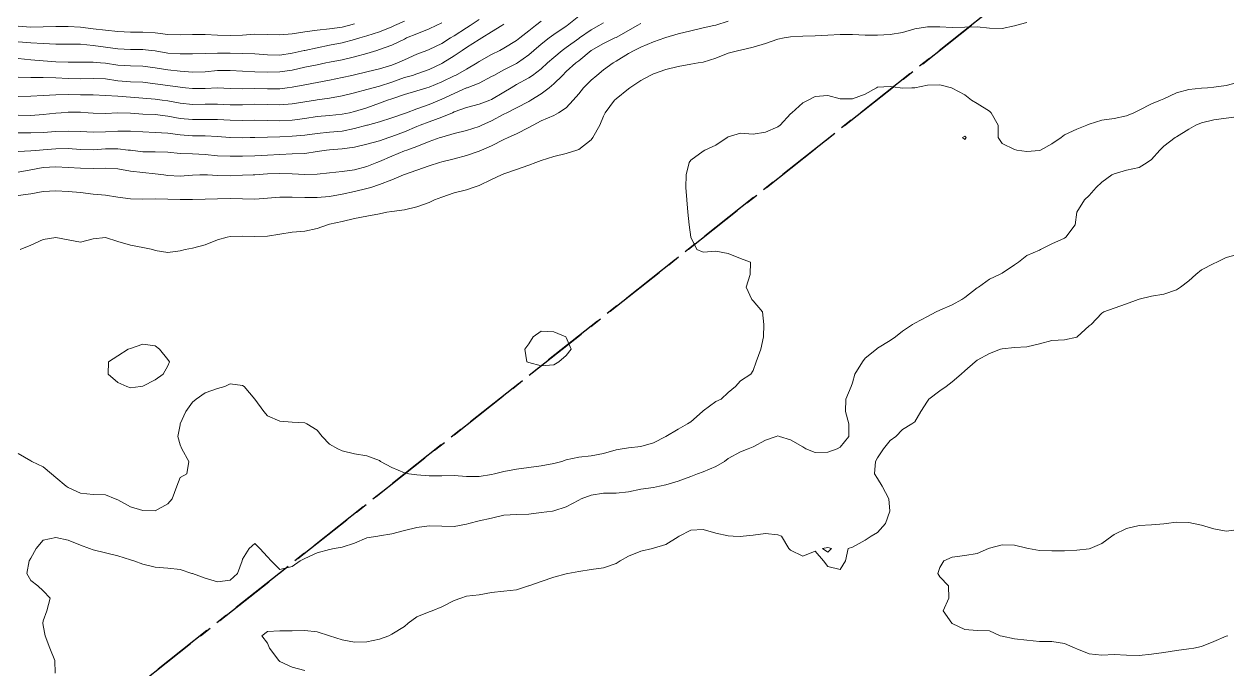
# Model space of a CAD drawing. Header units: centimetres. Extents: x 0 to 642158, y -847 to 649707.
# Drawn here: x 617101.98 to 617150.28, y 620159.41 to 620185.31 of the extents above; entities that cross this region are included whole.
import ezdxf

# ---------------------------------------------------------------- set-up
doc = ezdxf.new("R2010")
doc.units = ezdxf.units.CM
doc.header["$MEASUREMENT"] = 0
doc.linetypes.add('CENTERX2', pattern=[4, 2.5, -0.5, 0.5, -0.5])
doc.layers.add('SPW_parcellaire cadastral', color=7, linetype='CENTERX2', lineweight=25, true_color=0xff0542)
doc.layers.add('WAL_topographie 0.5', color=253, linetype='Continuous', lineweight=20)

msp = doc.modelspace()

# ---------------------------------------------------------------- linework, layer by layer
at = {"layer": 'SPW_parcellaire cadastral'}
for points in [[(617146.257, 620375.609), (617171.917, 620342.183), (617234.747, 620260.301), (617106.707, 620158.882), (617115.103, 620149.589), (617064.759, 620106.478), (617053.863, 620117.239), (616968.009, 620182.814), (616937.386, 620218.037), (616956.282, 620268.99), (616938.408, 620293.768), (616934.252, 620317.224), (616964.517, 620340.941), (617015.701, 620270.757), (617035.118, 620286.317), (617053.068, 620300.715), (617070.714, 620314.879), (617111.129, 620347.351), (617146.257, 620375.609)], [(617304.757, 620224.565), (617289.47, 620214.047), (617267.386, 620198.854), (617250.757, 620221.245), (617221.38, 620199.298), (617131.107, 620131.905), (617115.103, 620149.589), (617106.707, 620158.882), (617234.747, 620260.301), (617248.531, 620260.549), (617304.757, 620224.565)]]:
    msp.add_lwpolyline(points, dxfattribs=at)
at = {"layer": 'WAL_topographie 0.5'}
for points in [[(617124.25, 620185.624), (617123.781, 620185.25), (617123.75, 620185.228), (617123.25, 620184.884), (617123.07, 620184.75), (617122.75, 620184.506), (617122.449, 620184.25), (617122.25, 620184.077), (617121.795, 620183.75), (617121.75, 620183.723), (617121.25, 620183.468), (617120.838, 620183.25), (617120.75, 620183.197), (617120.25, 620182.942), (617119.77, 620182.75), (617119.75, 620182.743), (617119.25, 620182.525), (617118.75, 620182.287), (617118.661, 620182.25), (617118.25, 620182.075), (617117.75, 620181.901), (617117.34, 620181.75), (617117.25, 620181.717), (617116.75, 620181.55), (617116.25, 620181.386), (617115.777, 620181.25), (617115.75, 620181.243), (617115.25, 620181.118), (617114.75, 620181.013), (617114.25, 620180.963), (617113.75, 620180.916), (617113.25, 620180.847), (617112.75, 620180.808), (617112.25, 620180.784), (617111.75, 620180.767), (617111.25, 620180.756), (617111.055, 620180.75), (617110.75, 620180.74), (617110.25, 620180.749), (617110.239, 620180.75), (617109.75, 620180.79), (617109.25, 620180.816), (617108.75, 620180.817), (617108.25, 620180.855), (617107.75, 620180.923), (617107.25, 620180.957), (617106.75, 620180.98), (617106.25, 620181.01), (617105.75, 620181.013), (617105.25, 620180.98), (617104.75, 620180.963), (617104.25, 620180.994), (617103.75, 620181.013), (617103.25, 620180.99), (617102.75, 620180.957), (617102.25, 620180.942), (617101.75, 620180.948)], [(617120.25, 620185.494), (617119.895, 620185.25), (617119.75, 620185.155), (617119.25, 620184.84), (617119.101, 620184.75), (617118.75, 620184.529), (617118.25, 620184.286), (617118.154, 620184.25), (617117.75, 620184.095), (617117.25, 620183.869), (617116.979, 620183.75), (617116.75, 620183.664), (617116.25, 620183.517), (617115.75, 620183.397), (617115.25, 620183.274), (617115.146, 620183.25), (617114.75, 620183.157), (617114.25, 620183.051), (617113.75, 620182.956), (617113.25, 620182.869), (617112.75, 620182.777), (617112.542, 620182.75), (617112.25, 620182.713), (617111.75, 620182.713), (617111.25, 620182.723), (617110.75, 620182.704), (617110.25, 620182.716), (617109.75, 620182.744), (617109.25, 620182.722), (617108.75, 620182.717), (617108.457, 620182.75), (617108.25, 620182.773), (617107.75, 620182.839), (617107.25, 620182.913), (617106.75, 620182.974), (617106.25, 620182.99), (617105.75, 620183.031), (617105.25, 620183.105), (617104.75, 620183.129), (617104.25, 620183.115), (617103.75, 620183.124), (617103.25, 620183.152), (617102.75, 620183.163), (617102.25, 620183.169), (617101.75, 620183.183)], [(617130.25, 620185.427), (617129.75, 620185.269), (617129.68, 620185.25), (617129.25, 620185.152), (617128.75, 620185.039), (617128.25, 620184.913), (617127.75, 620184.766), (617127.703, 620184.75), (617127.25, 620184.589), (617126.75, 620184.382), (617126.474, 620184.25), (617126.25, 620184.128), (617125.75, 620183.821), (617125.637, 620183.75), (617125.25, 620183.473), (617124.975, 620183.25), (617124.75, 620183.052), (617124.446, 620182.75), (617124.25, 620182.503), (617124.029, 620182.25), (617123.75, 620181.94), (617123.444, 620181.75), (617123.25, 620181.643), (617122.75, 620181.417), (617122.422, 620181.25), (617122.25, 620181.159), (617121.75, 620180.903), (617121.419, 620180.75), (617121.25, 620180.668), (617120.75, 620180.419), (617120.351, 620180.25), (617120.25, 620180.207), (617119.75, 620180.034), (617119.25, 620179.903), (617118.75, 620179.776), (617118.662, 620179.75), (617118.25, 620179.619), (617117.75, 620179.447), (617117.25, 620179.265), (617117.211, 620179.25), (617116.75, 620179.06), (617116.25, 620178.863), (617115.901, 620178.75), (617115.75, 620178.7), (617115.25, 620178.583), (617114.75, 620178.476), (617114.25, 620178.384), (617113.75, 620178.348), (617113.25, 620178.349), (617112.75, 620178.359), (617112.25, 620178.359), (617111.75, 620178.322), (617111.25, 620178.284), (617110.75, 620178.288), (617110.25, 620178.304), (617109.75, 620178.297), (617109.25, 620178.274), (617108.75, 620178.261), (617108.25, 620178.262), (617107.75, 620178.276), (617107.25, 620178.285), (617106.75, 620178.273), (617106.25, 620178.288), (617105.75, 620178.361), (617105.25, 620178.436), (617104.75, 620178.482), (617104.25, 620178.544), (617103.75, 620178.586), (617103.25, 620178.608), (617102.75, 620178.582), (617102.25, 620178.49), (617101.75, 620178.422)], [(617122.75, 620185.426), (617122.518, 620185.25), (617122.25, 620185.035), (617121.882, 620184.75), (617121.75, 620184.649), (617121.25, 620184.338), (617121.085, 620184.25), (617120.75, 620184.083), (617120.25, 620183.803), (617120.169, 620183.75), (617119.75, 620183.498), (617119.307, 620183.25), (617119.25, 620183.224), (617118.75, 620182.985), (617118.25, 620182.777), (617118.151, 620182.75), (617117.75, 620182.634), (617117.25, 620182.486), (617116.75, 620182.31), (617116.578, 620182.25), (617116.25, 620182.129), (617115.75, 620181.95), (617115.25, 620181.793), (617115.053, 620181.75), (617114.75, 620181.689), (617114.25, 620181.634), (617113.75, 620181.591), (617113.25, 620181.522), (617112.75, 620181.456), (617112.25, 620181.426), (617111.75, 620181.436), (617111.25, 620181.447), (617110.75, 620181.441), (617110.25, 620181.449), (617109.75, 620181.471), (617109.25, 620181.479), (617108.75, 620181.472), (617108.25, 620181.516), (617107.75, 620181.611), (617107.25, 620181.673), (617106.75, 620181.695), (617106.25, 620181.731), (617105.75, 620181.746), (617105.25, 620181.721), (617104.75, 620181.736), (617104.561, 620181.75), (617104.25, 620181.771), (617103.75, 620181.766), (617103.477, 620181.75), (617103.25, 620181.736), (617102.75, 620181.683), (617102.25, 620181.639), (617101.75, 620181.648)], [(617117.25, 620185.42), (617116.861, 620185.25), (617116.75, 620185.199), (617116.25, 620184.996), (617115.75, 620184.832), (617115.461, 620184.75), (617115.25, 620184.686), (617114.75, 620184.56), (617114.25, 620184.456), (617113.75, 620184.353), (617113.25, 620184.254), (617113.231, 620184.25), (617112.75, 620184.145), (617112.25, 620184.064), (617111.75, 620184.073), (617111.25, 620184.116), (617110.75, 620184.127), (617110.25, 620184.134), (617109.75, 620184.137), (617109.25, 620184.122), (617108.75, 620184.107), (617108.25, 620184.107), (617107.75, 620184.146), (617107.25, 620184.232), (617107.088, 620184.25), (617106.75, 620184.289), (617106.25, 620184.285), (617105.75, 620184.309), (617105.25, 620184.377), (617104.75, 620184.447), (617104.25, 620184.499), (617103.75, 620184.503), (617103.25, 620184.499), (617102.75, 620184.524), (617102.25, 620184.554), (617101.75, 620184.598)], [(617125.25, 620185.364), (617125.064, 620185.25), (617124.75, 620185.078), (617124.278, 620184.75), (617124.25, 620184.731), (617123.75, 620184.368), (617123.586, 620184.25), (617123.25, 620183.968), (617123.004, 620183.75), (617122.75, 620183.51), (617122.399, 620183.25), (617122.25, 620183.151), (617121.75, 620182.877), (617121.535, 620182.75), (617121.25, 620182.573), (617120.75, 620182.274), (617120.685, 620182.25), (617120.25, 620182.092), (617119.75, 620181.955), (617119.25, 620181.782), (617119.179, 620181.75), (617118.75, 620181.566), (617118.25, 620181.378), (617117.89, 620181.25), (617117.75, 620181.195), (617117.25, 620180.987), (617116.75, 620180.794), (617116.622, 620180.75), (617116.25, 620180.618), (617115.75, 620180.483), (617115.25, 620180.367), (617114.75, 620180.296), (617114.25, 620180.265), (617114.129, 620180.25), (617113.75, 620180.192), (617113.25, 620180.116), (617112.75, 620180.092), (617112.25, 620180.073), (617111.75, 620180.043), (617111.25, 620180.017), (617110.75, 620180.01), (617110.25, 620180), (617109.75, 620180.016), (617109.25, 620180.072), (617108.75, 620180.097), (617108.25, 620180.116), (617107.75, 620180.165), (617107.25, 620180.172), (617106.75, 620180.178), (617106.25, 620180.239), (617106.165, 620180.25), (617105.75, 620180.298), (617105.25, 620180.294), (617104.75, 620180.259), (617104.25, 620180.274), (617103.75, 620180.313), (617103.25, 620180.301), (617102.75, 620180.261), (617102.599, 620180.25), (617102.25, 620180.222), (617101.75, 620180.186)], [(617118.75, 620185.356), (617118.533, 620185.25), (617118.25, 620185.115), (617117.75, 620184.921), (617117.34, 620184.75), (617117.25, 620184.708), (617116.75, 620184.461), (617116.25, 620184.283), (617116.141, 620184.25), (617115.75, 620184.132), (617115.25, 620183.987), (617114.75, 620183.877), (617114.25, 620183.782), (617114.095, 620183.75), (617113.75, 620183.677), (617113.25, 620183.574), (617112.75, 620183.464), (617112.25, 620183.389), (617111.75, 620183.375), (617111.25, 620183.395), (617110.75, 620183.422), (617110.25, 620183.447), (617109.75, 620183.443), (617109.25, 620183.396), (617108.75, 620183.375), (617108.25, 620183.413), (617107.75, 620183.466), (617107.25, 620183.55), (617106.75, 620183.62), (617106.25, 620183.629), (617105.75, 620183.665), (617105.25, 620183.735), (617105.052, 620183.75), (617104.75, 620183.774), (617104.25, 620183.779), (617103.75, 620183.773), (617103.25, 620183.793), (617102.75, 620183.828), (617102.25, 620183.869), (617101.75, 620183.92)], [(617126.75, 620185.337), (617126.594, 620185.25), (617126.25, 620185.053), (617125.75, 620184.77), (617125.707, 620184.75), (617125.25, 620184.524), (617124.754, 620184.25), (617124.75, 620184.247), (617124.25, 620183.839), (617124.141, 620183.75), (617123.75, 620183.402), (617123.594, 620183.25), (617123.25, 620182.908), (617123.066, 620182.75), (617122.75, 620182.512), (617122.324, 620182.25), (617122.25, 620182.206), (617121.75, 620181.943), (617121.363, 620181.75), (617121.25, 620181.693), (617120.75, 620181.424), (617120.363, 620181.25), (617120.25, 620181.194), (617119.75, 620181.04), (617119.25, 620180.917), (617118.75, 620180.769), (617118.693, 620180.75), (617118.25, 620180.588), (617117.75, 620180.399), (617117.35, 620180.25), (617117.25, 620180.212), (617116.75, 620180.002), (617116.25, 620179.789), (617116.148, 620179.75), (617115.75, 620179.586), (617115.25, 620179.461), (617114.75, 620179.391), (617114.25, 620179.332), (617113.75, 620179.286), (617113.25, 620179.271), (617112.75, 620179.29), (617112.25, 620179.314), (617111.75, 620179.295), (617111.25, 620179.252), (617111.179, 620179.25), (617110.75, 620179.237), (617110.25, 620179.219), (617109.75, 620179.222), (617109.344, 620179.25), (617109.25, 620179.256), (617109.036, 620179.25), (617108.75, 620179.24), (617108.25, 620179.208), (617107.75, 620179.229), (617107.589, 620179.25), (617107.25, 620179.293), (617106.75, 620179.346), (617106.25, 620179.408), (617105.75, 620179.493), (617105.25, 620179.524), (617104.75, 620179.51), (617104.25, 620179.519), (617103.75, 620179.55), (617103.25, 620179.572), (617102.75, 620179.543), (617102.25, 620179.449), (617101.75, 620179.361)], [(617115.25, 620185.314), (617115.013, 620185.25), (617114.75, 620185.189), (617114.25, 620185.119), (617113.75, 620185.062), (617113.25, 620184.996), (617112.75, 620184.923), (617112.25, 620184.873), (617111.75, 620184.887), (617111.25, 620184.898), (617110.75, 620184.869), (617110.25, 620184.848), (617109.75, 620184.865), (617109.25, 620184.888), (617108.75, 620184.892), (617108.25, 620184.88), (617107.75, 620184.896), (617107.25, 620184.957), (617106.75, 620184.986), (617106.25, 620184.981), (617105.75, 620185.004), (617105.25, 620185.06), (617104.75, 620185.124), (617104.25, 620185.182), (617103.75, 620185.206), (617103.25, 620185.205), (617102.75, 620185.2), (617102.25, 620185.19), (617101.75, 620185.229)], [(617121.25, 620185.311), (617121.164, 620185.25), (617120.75, 620184.992), (617120.358, 620184.75), (617120.25, 620184.684), (617119.75, 620184.363), (617119.576, 620184.25), (617119.25, 620184.031), (617118.799, 620183.75), (617118.75, 620183.723), (617118.25, 620183.478), (617117.75, 620183.305), (617117.577, 620183.25), (617117.25, 620183.16), (617116.75, 620182.979), (617116.25, 620182.813), (617115.997, 620182.75), (617115.75, 620182.683), (617115.25, 620182.546), (617114.75, 620182.428), (617114.25, 620182.339), (617113.75, 620182.261), (617113.677, 620182.25), (617113.25, 620182.187), (617112.75, 620182.11), (617112.25, 620182.064), (617111.75, 620182.083), (617111.25, 620182.099), (617110.75, 620182.068), (617110.25, 620182.062), (617109.75, 620182.088), (617109.25, 620182.089), (617108.75, 620182.083), (617108.25, 620182.13), (617107.75, 620182.22), (617107.525, 620182.25), (617107.25, 620182.288), (617106.75, 620182.329), (617106.25, 620182.373), (617105.75, 620182.411), (617105.25, 620182.438), (617104.75, 620182.463), (617104.25, 620182.472), (617103.75, 620182.475), (617103.25, 620182.472), (617102.75, 620182.445), (617102.25, 620182.412), (617101.75, 620182.404)], [(617142.25, 620185.378), (617141.79, 620185.25), (617141.75, 620185.238), (617141.25, 620185.126), (617140.75, 620185.144), (617140.25, 620185.195), (617139.75, 620185.182), (617139.25, 620185.167), (617138.75, 620185.197), (617138.25, 620185.203), (617137.75, 620185.12), (617137.25, 620184.974), (617136.75, 620184.889), (617136.25, 620184.861), (617135.75, 620184.862), (617135.25, 620184.889), (617134.75, 620184.895), (617134.25, 620184.867), (617133.75, 620184.832), (617133.25, 620184.818), (617132.75, 620184.796), (617132.5, 620184.75), (617132.25, 620184.697), (617131.75, 620184.533), (617131.25, 620184.379), (617130.75, 620184.267), (617130.677, 620184.25), (617130.25, 620184.134), (617129.75, 620183.944), (617129.25, 620183.784), (617129.052, 620183.75), (617128.75, 620183.692), (617128.25, 620183.6), (617127.75, 620183.479), (617127.25, 620183.312), (617127.118, 620183.25), (617126.75, 620183.048), (617126.302, 620182.75), (617126.25, 620182.705), (617125.75, 620182.302), (617125.691, 620182.25), (617125.316, 620181.75), (617125.25, 620181.609), (617125.101, 620181.25), (617124.823, 620180.75), (617124.75, 620180.661), (617124.25, 620180.277), (617124.169, 620180.25), (617123.75, 620180.108), (617123.25, 620179.987), (617122.75, 620179.832), (617122.526, 620179.75), (617122.25, 620179.647), (617121.75, 620179.468), (617121.25, 620179.29), (617121.152, 620179.25), (617120.75, 620179.068), (617120.25, 620178.829), (617120.01, 620178.75), (617119.75, 620178.655), (617119.25, 620178.533), (617118.75, 620178.362), (617118.458, 620178.25), (617118.25, 620178.143), (617117.75, 620177.969), (617117.25, 620177.855), (617116.75, 620177.786), (617116.543, 620177.75), (617116.25, 620177.693), (617115.75, 620177.59), (617115.25, 620177.495), (617114.75, 620177.382), (617114.25, 620177.271), (617114.164, 620177.25), (617113.75, 620177.102), (617113.25, 620176.993), (617112.75, 620176.955), (617112.25, 620176.871), (617111.75, 620176.787), (617111.25, 620176.778), (617110.75, 620176.795), (617110.25, 620176.773), (617110.13, 620176.75), (617109.75, 620176.641), (617109.25, 620176.449), (617108.75, 620176.311), (617108.446, 620176.25), (617108.25, 620176.198), (617107.75, 620176.135), (617107.25, 620176.223), (617107.15, 620176.25), (617106.75, 620176.339), (617106.25, 620176.435), (617105.75, 620176.578), (617105.25, 620176.737), (617104.75, 620176.683), (617104.25, 620176.547), (617103.75, 620176.642), (617103.25, 620176.745), (617102.75, 620176.654), (617102.25, 620176.431), (617101.829, 620176.25)], [(617150.75, 620182.974), (617150.25, 620182.845), (617149.75, 620182.775), (617149.491, 620182.75), (617149.25, 620182.73), (617148.75, 620182.678), (617148.25, 620182.542), (617147.75, 620182.313), (617147.611, 620182.25), (617147.25, 620182.11), (617146.75, 620181.856), (617146.534, 620181.75), (617146.25, 620181.623), (617145.75, 620181.517), (617145.25, 620181.447), (617144.75, 620181.287), (617144.646, 620181.25), (617144.25, 620181.088), (617143.75, 620180.858), (617143.619, 620180.75), (617143.25, 620180.5), (617142.786, 620180.25), (617142.75, 620180.236), (617142.25, 620180.198), (617141.845, 620180.25), (617141.75, 620180.274), (617141.25, 620180.519), (617141.097, 620180.75), (617141.093, 620181.25), (617140.815, 620181.75), (617140.75, 620181.815), (617140.25, 620182.118), (617140.016, 620182.25), (617139.75, 620182.462), (617139.25, 620182.737), (617139.217, 620182.75), (617138.75, 620182.867), (617138.25, 620182.859), (617137.75, 620182.755), (617137.625, 620182.75), (617137.25, 620182.734), (617137.162, 620182.75), (617136.75, 620182.806), (617136.25, 620182.77), (617136.212, 620182.75), (617135.75, 620182.5), (617135.25, 620182.31), (617134.75, 620182.308), (617134.25, 620182.447), (617133.75, 620182.396), (617133.462, 620182.25), (617133.25, 620182.147), (617132.807, 620181.75), (617132.75, 620181.699), (617132.342, 620181.25), (617132.25, 620181.186), (617131.75, 620180.962), (617131.25, 620180.885), (617130.75, 620180.931), (617130.25, 620180.786), (617130.216, 620180.75), (617129.75, 620180.451), (617129.31, 620180.25), (617129.25, 620180.207), (617128.75, 620179.839), (617128.682, 620179.75), (617128.561, 620179.25), (617128.557, 620178.75), (617128.59, 620178.25), (617128.628, 620177.75), (617128.68, 620177.25), (617128.75, 620176.75), (617128.75, 620176.75), (617128.989, 620176.25), (617129.25, 620176.147), (617129.75, 620176.194), (617130.25, 620176.1), (617130.75, 620175.889), (617131.154, 620175.75), (617131.132, 620175.25), (617130.974, 620174.75), (617131.206, 620174.25), (617131.25, 620174.2), (617131.636, 620173.75), (617131.683, 620173.25), (617131.669, 620172.75), (617131.566, 620172.25), (617131.371, 620171.75), (617131.25, 620171.396), (617131.165, 620171.25), (617130.75, 620170.98), (617130.549, 620170.75), (617130.25, 620170.508), (617129.97, 620170.25), (617129.75, 620170.154), (617129.25, 620169.777), (617129.221, 620169.75), (617128.75, 620169.332), (617128.614, 620169.25), (617128.25, 620169.039), (617127.754, 620168.75), (617127.75, 620168.748), (617127.25, 620168.497), (617126.75, 620168.349), (617126.25, 620168.296), (617125.991, 620168.25), (617125.75, 620168.214), (617125.25, 620168.064), (617124.75, 620167.965), (617124.25, 620167.915), (617123.75, 620167.806), (617123.572, 620167.75), (617123.25, 620167.66), (617122.75, 620167.566), (617122.25, 620167.508), (617121.75, 620167.442), (617121.25, 620167.345), (617120.875, 620167.25), (617120.75, 620167.219), (617120.25, 620167.142), (617119.75, 620167.148), (617119.25, 620167.175), (617118.75, 620167.171), (617118.25, 620167.168), (617117.75, 620167.202), (617117.429, 620167.25), (617117.25, 620167.292), (617116.75, 620167.498), (617116.287, 620167.75), (617116.25, 620167.779), (617115.75, 620167.969), (617115.25, 620168.049), (617114.75, 620168.167), (617114.573, 620168.25), (617114.25, 620168.444), (617113.944, 620168.75), (617113.75, 620168.996), (617113.34, 620169.25), (617113.25, 620169.29), (617112.75, 620169.328), (617112.25, 620169.365), (617111.75, 620169.571), (617111.614, 620169.75), (617111.25, 620170.25), (617111.25, 620170.25), (617110.812, 620170.75), (617110.75, 620170.801), (617110.25, 620170.863), (617110.046, 620170.75), (617109.75, 620170.68), (617109.25, 620170.501), (617108.888, 620170.25), (617108.75, 620170.124), (617108.482, 620169.75), (617108.255, 620169.25), (617108.25, 620169.213), (617108.15, 620168.75), (617108.25, 620168.417), (617108.315, 620168.25), (617108.595, 620167.75), (617108.511, 620167.25), (617108.25, 620167.1), (617108.11, 620166.75), (617107.929, 620166.25), (617107.75, 620166.039), (617107.25, 620165.764), (617106.75, 620165.773), (617106.25, 620165.927), (617105.75, 620166.202), (617105.644, 620166.25), (617105.25, 620166.399), (617104.75, 620166.422), (617104.25, 620166.473), (617103.75, 620166.698), (617103.678, 620166.75), (617103.25, 620167.105), (617103.084, 620167.25), (617102.75, 620167.526), (617102.291, 620167.75), (617102.25, 620167.768), (617101.75, 620168.063)], [(617150.75, 620181.602), (617150.25, 620181.535), (617149.75, 620181.468), (617149.25, 620181.34), (617149.024, 620181.25), (617148.75, 620181.085), (617148.25, 620180.779), (617148.2, 620180.75), (617147.75, 620180.408), (617147.587, 620180.25), (617147.25, 620179.874), (617147.071, 620179.75), (617146.75, 620179.556), (617146.25, 620179.442), (617145.75, 620179.299), (617145.659, 620179.25), (617145.25, 620178.958), (617145.025, 620178.75), (617144.75, 620178.419), (617144.556, 620178.25), (617144.25, 620177.75), (617144.25, 620177.75), (617144.19, 620177.25), (617143.813, 620176.75), (617143.75, 620176.715), (617143.25, 620176.478), (617142.789, 620176.25), (617142.75, 620176.233), (617142.25, 620176.017), (617141.911, 620175.75), (617141.75, 620175.637), (617141.25, 620175.312), (617141.143, 620175.25), (617140.75, 620175.061), (617140.297, 620174.75), (617140.25, 620174.716), (617139.75, 620174.324), (617139.634, 620174.25), (617139.25, 620174.04), (617138.75, 620173.826), (617138.599, 620173.75), (617138.25, 620173.57), (617137.75, 620173.303), (617137.657, 620173.25), (617137.25, 620172.975), (617136.972, 620172.75), (617136.75, 620172.6), (617136.25, 620172.288), (617136.206, 620172.25), (617135.75, 620171.887), (617135.639, 620171.75), (617135.344, 620171.25), (617135.25, 620170.9), (617135.189, 620170.75), (617134.977, 620170.25), (617134.966, 620169.75), (617135.1, 620169.25), (617135.099, 620168.75), (617134.75, 620168.315), (617134.627, 620168.25), (617134.25, 620168.113), (617133.75, 620168.109), (617133.372, 620168.25), (617133.25, 620168.333), (617132.75, 620168.614), (617132.319, 620168.75), (617132.25, 620168.775), (617132.181, 620168.75), (617131.75, 620168.606), (617131.25, 620168.339), (617131.051, 620168.25), (617130.75, 620168.128), (617130.25, 620167.858), (617130.101, 620167.75), (617129.75, 620167.541), (617129.25, 620167.328), (617129.016, 620167.25), (617128.75, 620167.142), (617128.25, 620166.95), (617127.75, 620166.804), (617127.489, 620166.75), (617127.25, 620166.701), (617126.75, 620166.627), (617126.25, 620166.532), (617125.75, 620166.472), (617125.25, 620166.47), (617124.75, 620166.394), (617124.353, 620166.25), (617124.25, 620166.193), (617123.75, 620165.922), (617123.25, 620165.757), (617123.204, 620165.75), (617122.75, 620165.695), (617122.25, 620165.631), (617121.75, 620165.62), (617121.25, 620165.591), (617120.75, 620165.474), (617120.25, 620165.357), (617119.84, 620165.25), (617119.75, 620165.224), (617119.25, 620165.127), (617118.75, 620165.147), (617118.25, 620165.159), (617117.75, 620165.087), (617117.25, 620164.968), (617116.75, 620164.836), (617116.25, 620164.761), (617116.183, 620164.75), (617115.75, 620164.675), (617115.25, 620164.469), (617114.75, 620164.309), (617114.436, 620164.25), (617114.25, 620164.214), (617113.75, 620164.071), (617113.25, 620163.843), (617113.062, 620163.75), (617112.75, 620163.527), (617112.25, 620163.412), (617111.905, 620163.75), (617111.75, 620163.917), (617111.442, 620164.25), (617111.25, 620164.448), (617111.02, 620164.25), (617110.75, 620163.823), (617110.732, 620163.75), (617110.553, 620163.25), (617110.25, 620162.98), (617109.75, 620162.917), (617109.25, 620163.055), (617108.75, 620163.241), (617108.719, 620163.25), (617108.25, 620163.411), (617107.75, 620163.454), (617107.25, 620163.5), (617106.75, 620163.627), (617106.382, 620163.75), (617106.25, 620163.796), (617105.75, 620163.962), (617105.25, 620164.079), (617104.75, 620164.191), (617104.602, 620164.25), (617104.25, 620164.381), (617103.75, 620164.579), (617103.25, 620164.694), (617102.75, 620164.579), (617102.469, 620164.25), (617102.25, 620163.866), (617102.188, 620163.75), (617102.093, 620163.25), (617102.25, 620162.971), (617102.531, 620162.75), (617102.75, 620162.552), (617103.026, 620162.25), (617102.889, 620161.75), (617102.75, 620161.345), (617102.731, 620161.25), (617102.75, 620161.163), (617102.828, 620160.75), (617103.022, 620160.25), (617103.216, 620159.75), (617103.224, 620159.25)], [(617139.803, 620180.75), (617139.75, 620180.679), (617139.659, 620180.75), (617139.75, 620180.811), (617139.803, 620180.75)], [(617150.75, 620176.067), (617150.25, 620175.932), (617149.873, 620175.75), (617149.75, 620175.698), (617149.25, 620175.436), (617149.027, 620175.25), (617148.75, 620175.004), (617148.415, 620174.75), (617148.25, 620174.635), (617147.75, 620174.468), (617147.25, 620174.379), (617146.75, 620174.263), (617146.717, 620174.25), (617146.25, 620174.071), (617145.75, 620173.9), (617145.337, 620173.75), (617145.25, 620173.696), (617144.821, 620173.25), (617144.75, 620173.187), (617144.269, 620172.75), (617144.25, 620172.738), (617143.75, 620172.625), (617143.25, 620172.602), (617142.75, 620172.475), (617142.25, 620172.347), (617141.75, 620172.324), (617141.25, 620172.267), (617141.19, 620172.25), (617140.75, 620172.086), (617140.25, 620171.811), (617140.169, 620171.75), (617139.75, 620171.386), (617139.606, 620171.25), (617139.25, 620170.946), (617139, 620170.75), (617138.75, 620170.576), (617138.304, 620170.25), (617138.25, 620170.163), (617137.991, 620169.75), (617137.75, 620169.342), (617137.632, 620169.25), (617137.25, 620169.023), (617136.981, 620168.75), (617136.75, 620168.585), (617136.492, 620168.25), (617136.25, 620167.894), (617136.162, 620167.75), (617136.125, 620167.25), (617136.25, 620167.06), (617136.441, 620166.75), (617136.698, 620166.25), (617136.739, 620165.75), (617136.574, 620165.25), (617136.25, 620164.897), (617135.994, 620164.75), (617135.75, 620164.583), (617135.25, 620164.304), (617135.068, 620164.25), (617134.968, 620163.75), (617134.75, 620163.41), (617134.25, 620163.531), (617134.083, 620163.75), (617133.75, 620164.139), (617133.25, 620163.938), (617132.75, 620164.182), (617132.694, 620164.25), (617132.396, 620164.75), (617132.25, 620164.805), (617131.75, 620164.848), (617131.25, 620164.79), (617130.857, 620164.75), (617130.75, 620164.729), (617130.45, 620164.75), (617130.25, 620164.76), (617129.75, 620164.86), (617129.25, 620165.014), (617128.75, 620164.983), (617128.288, 620164.75), (617128.25, 620164.724), (617127.75, 620164.417), (617127.25, 620164.257), (617127.22, 620164.25), (617126.75, 620164.138), (617126.25, 620163.941), (617125.909, 620163.75), (617125.75, 620163.65), (617125.25, 620163.473), (617124.75, 620163.401), (617124.25, 620163.326), (617123.815, 620163.25), (617123.75, 620163.234), (617123.25, 620163.098), (617122.75, 620162.925), (617122.25, 620162.755), (617122.235, 620162.75), (617121.75, 620162.592), (617121.25, 620162.533), (617120.75, 620162.481), (617120.25, 620162.388), (617119.75, 620162.332), (617119.518, 620162.25), (617119.25, 620162.157), (617118.75, 620161.911), (617118.372, 620161.75), (617118.25, 620161.713), (617117.75, 620161.509), (617117.403, 620161.25), (617117.25, 620161.121), (617116.75, 620160.807), (617116.63, 620160.75), (617116.25, 620160.605), (617115.75, 620160.498), (617115.25, 620160.489), (617114.75, 620160.577), (617114.25, 620160.746), (617114.24, 620160.75), (617113.75, 620160.905), (617113.25, 620160.953), (617112.75, 620160.938), (617112.25, 620160.938), (617111.75, 620160.911), (617111.529, 620160.75), (617111.75, 620160.444), (617111.832, 620160.25), (617112.217, 620159.75), (617112.25, 620159.709), (617112.75, 620159.491), (617113.25, 620159.353)], [(617123.45, 620171.75), (617123.25, 620171.629), (617122.75, 620171.579), (617122.25, 620171.719), (617122.164, 620171.75), (617122.081, 620172.25), (617122.25, 620172.463), (617122.421, 620172.75), (617122.75, 620172.972), (617123.25, 620172.953), (617123.735, 620172.75), (617123.75, 620172.721), (617123.95, 620172.25), (617123.75, 620172.004), (617123.45, 620171.75)], [(617106.659, 620170.75), (617106.25, 620170.704), (617106.105, 620170.75), (617105.75, 620170.914), (617105.362, 620171.25), (617105.366, 620171.75), (617105.75, 620171.989), (617106.155, 620172.25), (617106.25, 620172.286), (617106.75, 620172.456), (617107.25, 620172.386), (617107.419, 620172.25), (617107.75, 620171.846), (617107.824, 620171.75), (617107.75, 620171.583), (617107.563, 620171.25), (617107.25, 620171.017), (617106.75, 620170.763), (617106.659, 620170.75)], [(617148.952, 620160.25), (617148.75, 620160.221), (617148.25, 620160.149), (617147.75, 620160.072), (617147.25, 620160.006), (617146.75, 620159.955), (617146.25, 620159.968), (617145.75, 620159.995), (617145.25, 620159.971), (617144.75, 620160.018), (617144.25, 620160.225), (617144.19, 620160.25), (617143.75, 620160.432), (617143.25, 620160.512), (617142.75, 620160.517), (617142.25, 620160.564), (617141.75, 620160.626), (617141.25, 620160.726), (617141.167, 620160.75), (617140.75, 620160.939), (617140.25, 620160.959), (617139.75, 620160.993), (617139.25, 620161.237), (617139.226, 620161.25), (617138.878, 620161.75), (617139.116, 620162.25), (617139.102, 620162.75), (617138.75, 620163.115), (617138.665, 620163.25), (617138.75, 620163.483), (617138.91, 620163.75), (617139.25, 620163.904), (617139.75, 620163.963), (617140.25, 620164.056), (617140.698, 620164.25), (617140.75, 620164.266), (617141.25, 620164.394), (617141.75, 620164.386), (617142.25, 620164.261), (617142.313, 620164.25), (617142.75, 620164.176), (617143.25, 620164.156), (617143.75, 620164.151), (617144.25, 620164.178), (617144.75, 620164.237), (617144.784, 620164.25), (617145.25, 620164.453), (617145.655, 620164.75), (617145.75, 620164.813), (617146.25, 620165.051), (617146.75, 620165.171), (617147.25, 620165.2), (617147.75, 620165.239), (617147.833, 620165.25), (617148.25, 620165.305), (617148.75, 620165.288), (617148.941, 620165.25), (617149.25, 620165.185), (617149.75, 620165.041), (617150.25, 620164.949), (617150.75, 620165.013)], [(617134.25, 620164.1), (617134.4, 620164.25), (617134.25, 620164.294), (617134.036, 620164.25), (617134.25, 620164.1)], [(617150.314, 620160.75), (617150.25, 620160.726), (617149.75, 620160.514), (617149.25, 620160.313), (617148.952, 620160.25)]]:
    msp.add_lwpolyline(points, dxfattribs=at)

doc.saveas('drawing.dxf')
